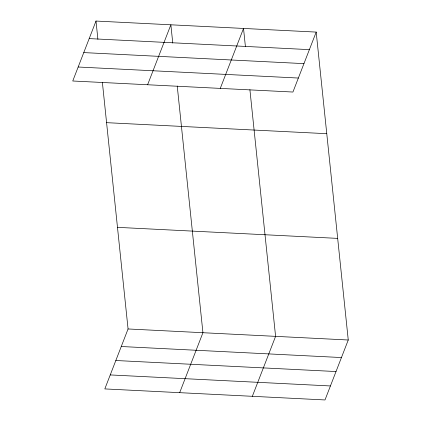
<?xml version="1.0" encoding="UTF-8"?>
<svg xmlns="http://www.w3.org/2000/svg" width="421" height="421" viewBox="0 0 421 421"><rect width="100%" height="100%" fill="white"/><g stroke="black" fill="none" stroke-linecap="round" stroke-linejoin="round"><path stroke-width="0.63" d="M95.999 21.05L72.744 81L292.932 92.036L316.187 32.085L95.999 21.05L97.898 39.29M147.608 84.753L170.863 24.802L172.763 43.042M220.272 88.394L243.522 28.444L245.422 46.678M102.371 82.279L128.068 328.964L104.813 388.915L325.001 399.95L348.256 340L316.187 32.085M179.678 392.667L202.933 332.716L177.241 86.031M252.342 396.308L275.592 336.358L249.9 89.668M89.189 38.6L309.377 49.636M83.763 52.593L303.951 63.629M78.169 67.013L298.363 78.043M106.581 122.664L326.77 133.694M117.485 227.351L337.674 238.386M128.068 328.964L348.256 340M121.259 346.515L341.447 357.55M115.833 360.508L336.021 371.543M110.239 374.927L330.432 385.957"/></g></svg>
